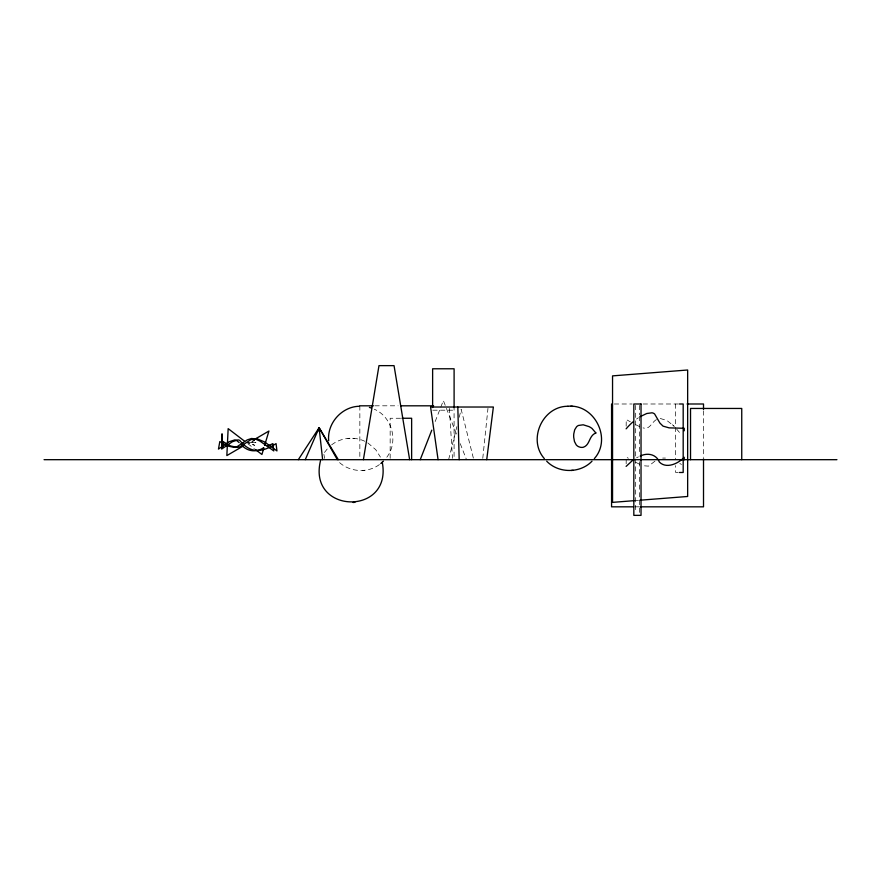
<?xml version="1.0" encoding="UTF-8"?>
<svg xmlns="http://www.w3.org/2000/svg" width="881" height="881" viewBox="0 0 881 881"><rect width="100%" height="100%" fill="white"/><g stroke="black" fill="none" stroke-linecap="round" stroke-linejoin="round"><path stroke-width="0.66" stroke-dasharray="4.41 3.3" d="M626.16 426.184L626.248 419.543L630.356 421.823M626.16 463.736L626.248 457.096L628.373 458.274M482.777 458.329L487.964 408.366M448.616 459.684L456.887 426.58M459.199 417.319L461.181 409.379L473.416 458.351M435.17 421.525L443.363 400.591L456.865 435.06M386.814 457.217C398.741 441.81 392.243 416.867 374.315 409.225M324.45 452.471L327.721 448.374M654.935 461.192L648.493 466.137L643.075 465.73M331.619 444.861C340.859 437.648 354.129 436.194 364.712 441.238M636.589 419.026L638.384 417.77M379.403 464.584C367.168 473.626 348.7 472.117 338.106 461.204M656.444 419.565C651.808 422.065 649.572 430.258 643.075 427.902M636.589 457.779L638.384 456.876M252.175 441.381L254.675 440.632M251.823 441.161L254.499 440.522M362.686 470.476L364.558 470.311M635.763 500.54L638.494 500.331M347.863 438.408L349.702 438.275M662.655 458.076L665.441 458.065M614.31 403.994L632.151 403.994M643.13 403.994L678.811 403.994M374.865 405.811L398.08 405.811M432.791 410.194L454.1 410.194M400.558 418.255L390.162 418.255L390.162 458.34M678.172 472.48L675.661 472.48L675.661 465.631M634.893 506.828L640.388 506.828M247.814 442.46L255.942 442.603L250.843 442.295M660.254 418.464L667.005 420.578L674.472 426.459M352.598 438.275L354.448 438.408M245.755 441.998L254.708 445.312L248.662 442.967M639.738 426.668L635.553 424.631M639.738 464.331L635.553 462.206M679.813 463.472L681.465 464.474M367.806 442.89L375.747 449.684L380.427 457.107M247.759 443.65L254.29 448.649M672.39 424.73L673.767 426.063M676.641 429.069L681.465 434.851M460.245 443.672L466.512 459.684M323.889 454.354L324.604 458.351M449.387 408.366L452.493 458.329M703.512 410.843L703.512 457.47M675.661 403.994L675.661 425.908M675.661 427.285L675.661 458.781M639.353 405.37L639.353 414.995M639.353 416.372L639.353 454.871M639.353 461.743L639.353 512.61M635.675 405.37L635.675 457.613M635.675 458.99L635.675 512.61M454.078 405.811L454.078 458.329M359.844 405.811L359.844 458.329"/><path stroke-width="1.32" d="M684.218 430.798L684.251 428.287L669.086 427.858L663.041 426.14L659.924 423.1L654.627 413.993A5.231 5.231 0 0 0 651.984 412.804L646.753 413.508L640.157 416.647M684.207 459.86L684.251 457.305C678.414 463.472 666.443 469.265 659.351 462.029C656.356 454.144 647.205 452.438 640.157 456.127M486.719 459.684L493.371 407.022L430.589 407.022L438.077 459.684M363.39 459.684L378.984 365.637L394.049 365.637L409.643 459.684M320.574 460.455C307.106 514.196 392.684 516.574 382.244 462.184M263.86 447.977L261.91 454.497L255.38 449.486M264.641 445.368L268.925 431.04L254.895 439.223M317.656 431.558L319.109 427.726L338.337 459.684M420.226 459.684L431.8 430.137M305.255 459.684L319.109 427.726L337.357 459.684M298.307 459.684L319.109 427.726L319.583 430.391M594.345 458.605C612.174 438.771 594.455 403.685 567.904 406.262M626.116 428.849L627.768 426.966A60.569 60.569 0 0 1 632.999 421.878M626.116 466.39L632.999 460.014M383.411 461.204L380.801 463.527M591.999 461.204C580.172 473.549 558.532 473.549 546.694 461.204M243.211 446.039L226.846 455.587L228.157 428.629L244.489 441.139M267.361 446.16L272.89 443.606L273.771 450.918L259.983 441.117L255.336 439.024L251.68 438.463L247.275 439.861L237.011 446.733A10.88 10.88 0 0 1 233.883 447.339L227.1 445.885L219.821 441.557L218.466 449.079L229.181 441.744L234.72 439.894A3.81 3.81 0 0 1 236.615 440.467L239.125 442.603M263.562 447.79C255.677 453.01 246.394 451.259 240.744 444.079M571.284 470.476L573.146 470.311M353.083 502.5L354.955 502.324M634.397 500.65L612.548 502.368L612.548 375.879L687.654 369.998L687.654 496.477L639.859 500.221M359.305 406.262C341.773 406.593 326.928 423.332 328.69 440.786M567.904 406.262C542.531 406.152 527.455 439.696 544.348 458.605M679.427 403.994L683.182 403.994L683.182 472.48L679.427 472.48M687.048 403.994L703.512 403.994L703.512 409.478M359.844 405.811L373.5 405.811M400.811 405.811L433.595 405.811M402.011 418.255L411.636 418.255L411.636 459.684M44.05 459.684L836.95 459.684M633.527 506.828L611.568 506.828L611.568 403.994M640.388 506.828L703.512 506.828L703.512 458.836M570.8 406.262L572.639 406.394M369.403 407.407L371.077 407.925M319.109 427.726L322.633 459.684M457.823 407.022L459.177 459.684M741.747 459.684L741.747 408.454L690.528 408.454L690.528 459.684M454.1 407.518L454.1 368.776L432.626 368.776L432.626 407.518M221.682 445.18L221.649 449.079L232.364 441.744L237.903 439.894A3.81 3.81 0 0 1 239.797 440.467C250.402 453.495 261.646 452.966 276.061 443.606L276.942 450.918L264.531 441.91L256.58 438.562L251.129 439.487L240.183 446.733A10.88 10.88 0 0 1 237.055 447.339L230.271 445.885L222.992 441.557L222.739 446.997L222.023 433.804L221.682 445.18M595.875 432.956C588.563 435.853 590.314 445.026 583.2 447.284A7.797 7.797 0 0 1 580.249 447.24L578.784 446.766A7.125 7.125 0 0 1 576.207 444.839L574.467 441.513L573.707 437.24A20.869 20.869 0 0 1 573.773 433.881L574.698 429.785L576.559 426.789A6.663 6.663 0 0 1 578.487 425.457L583.189 424.796L589.037 426.613A22.003 22.003 0 0 1 591.988 428.43L595.875 432.956M641.027 403.994L633.824 403.994L633.824 515.363L641.027 515.363L641.027 403.994"/></g></svg>
